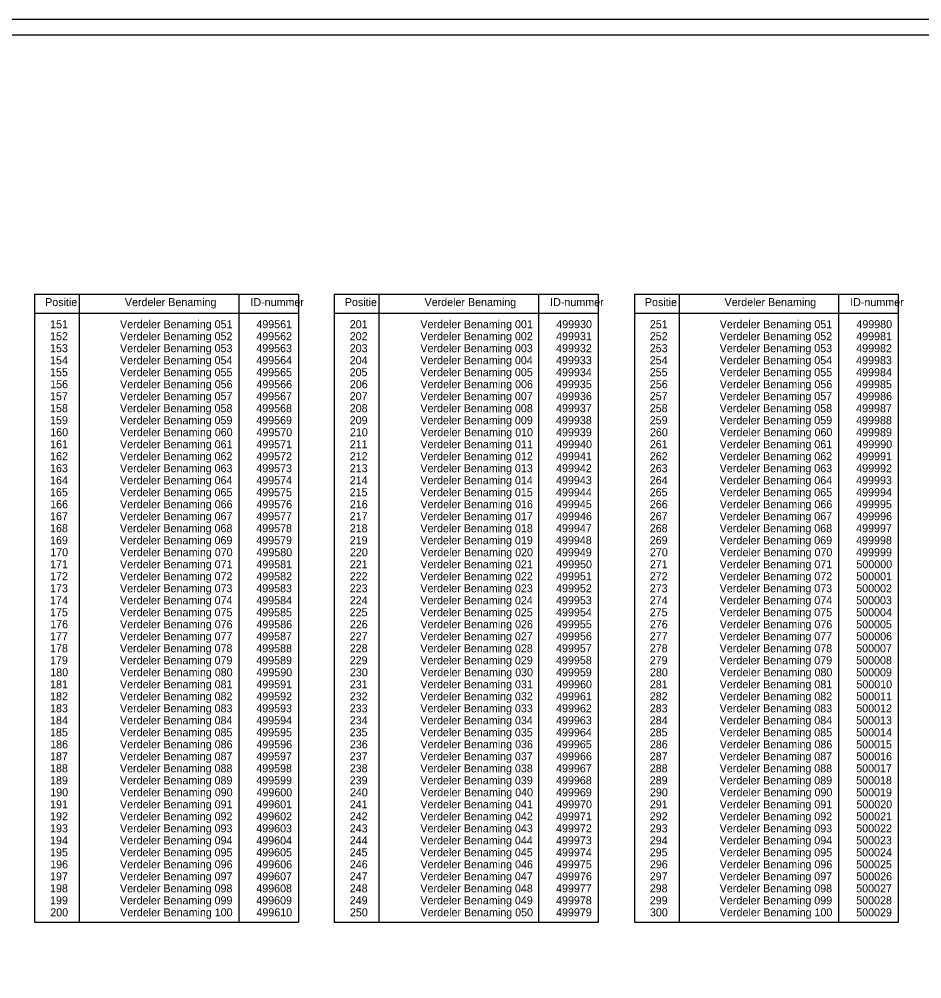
# Model space of a CAD drawing. Extents: x 692.7 to 772, y 1563.6 to 1616.7.
# Drawn here: x 717.26 to 739.82, y 1592.73 to 1616.71 of the extents above; entities that cross this region are included whole.
import ezdxf

# ---------------------------------------------------------------- set-up
doc = ezdxf.new("R2010")
doc.units = 0
doc.layers.add('Default', color=7, linetype='Continuous')
doc.layers.add('Kader', color=7, linetype='Continuous')

msp = doc.modelspace()

# ---------------------------------------------------------------- linework, layer by layer
at = {"layer": 'Default'}
for p, q in [((717.65, 1609.836), (717.65, 1594.145)), ((717.65, 1609.836), (724.243, 1609.836)), ((718.766, 1609.836), (718.766, 1594.145)), ((722.754, 1609.836), (722.754, 1594.145)), ((724.243, 1609.836), (724.243, 1594.145)), ((725.139, 1609.836), (725.139, 1594.145)), ((725.139, 1609.836), (731.732, 1609.836)), ((726.255, 1609.836), (726.255, 1594.145)), ((730.243, 1609.836), (730.243, 1594.145)), ((731.732, 1609.836), (731.732, 1594.145)), ((732.638, 1609.836), (732.638, 1594.145)), ((732.638, 1609.836), (739.231, 1609.836)), ((733.754, 1609.836), (733.754, 1594.145)), ((737.742, 1609.836), (737.742, 1594.145)), ((739.231, 1609.836), (739.231, 1594.145)), ((717.65, 1609.36), (724.243, 1609.36)), ((725.139, 1609.36), (731.732, 1609.36)), ((732.638, 1609.36), (739.231, 1609.36)), ((717.65, 1594.145), (724.243, 1594.145)), ((725.139, 1594.145), (731.732, 1594.145)), ((732.638, 1594.145), (739.231, 1594.145))]:
    msp.add_line(p, q, dxfattribs=at)
at = {"layer": 'Kader'}
for points in [[(692.73, 1616.711), (770.894, 1616.711), (770.894, 1563.581), (692.73, 1563.581)], [(693.124, 1616.316), (770.5, 1616.316), (770.5, 1563.975), (693.124, 1563.975)]]:
    msp.add_lwpolyline(points, close=True, dxfattribs=at)

# ---------------------------------------------------------------- texts
at = {"layer": 'Default'}
for s, p in [('Positie', (717.913, 1609.539)), ('Verdeler Benaming', (719.905, 1609.539)), ('ID-nummer', (723.044, 1609.539)), ('Positie', (725.403, 1609.539)), ('Verdeler Benaming', (727.395, 1609.539)), ('ID-nummer', (730.534, 1609.539)), ('Positie', (732.901, 1609.539)), ('Verdeler Benaming', (734.893, 1609.539)), ('ID-nummer', (738.032, 1609.539)), ('151', (718.037, 1608.987)), ('Verdeler Benaming 051', (719.785, 1608.987)), ('499561', (723.191, 1608.987)), ('201', (725.526, 1608.987)), ('Verdeler Benaming 001', (727.291, 1608.987)), ('499930', (730.686, 1608.987)), ('251', (733.025, 1608.987)), ('Verdeler Benaming 051', (734.773, 1608.987)), ('499980', (738.187, 1608.987)), ('152', (718.036, 1608.687)), ('Verdeler Benaming 052', (719.784, 1608.687)), ('499562', (723.19, 1608.687)), ('202', (725.525, 1608.687)), ('Verdeler Benaming 002', (727.29, 1608.687)), ('499931', (730.683, 1608.687)), ('252', (733.024, 1608.687)), ('Verdeler Benaming 052', (734.772, 1608.687)), ('499981', (738.184, 1608.687)), ('153', (718.035, 1608.387)), ('Verdeler Benaming 053', (719.784, 1608.387)), ('499563', (723.189, 1608.387)), ('203', (725.525, 1608.387)), ('Verdeler Benaming 003', (727.29, 1608.387)), ('499932', (730.682, 1608.387)), ('253', (733.023, 1608.387)), ('Verdeler Benaming 053', (734.771, 1608.387)), ('499982', (738.183, 1608.387)), ('154', (718.035, 1608.087)), ('Verdeler Benaming 054', (719.784, 1608.087)), ('499564', (723.19, 1608.087)), ('204', (725.525, 1608.087)), ('Verdeler Benaming 004', (727.29, 1608.087)), ('499933', (730.681, 1608.087)), ('254', (733.023, 1608.087)), ('Verdeler Benaming 054', (734.772, 1608.087)), ('499983', (738.182, 1608.087)), ('155', (718.035, 1607.787)), ('Verdeler Benaming 055', (719.783, 1607.787)), ('499565', (723.189, 1607.787)), ('205', (725.524, 1607.787)), ('Verdeler Benaming 005', (727.289, 1607.787)), ('499934', (730.681, 1607.787)), ('255', (733.023, 1607.787)), ('Verdeler Benaming 055', (734.771, 1607.787)), ('499984', (738.182, 1607.787)), ('156', (718.038, 1607.487)), ('Verdeler Benaming 056', (719.786, 1607.487)), ('499566', (723.192, 1607.487)), ('206', (725.528, 1607.487)), ('Verdeler Benaming 006', (727.293, 1607.487)), ('499935', (730.681, 1607.487)), ('256', (733.026, 1607.487)), ('Verdeler Benaming 056', (734.774, 1607.487)), ('499985', (738.182, 1607.487)), ('157', (718.035, 1607.187)), ('Verdeler Benaming 057', (719.784, 1607.187)), ('499567', (723.189, 1607.187)), ('207', (725.525, 1607.187)), ('Verdeler Benaming 007', (727.29, 1607.187)), ('499936', (730.684, 1607.187)), ('257', (733.023, 1607.187)), ('Verdeler Benaming 057', (734.771, 1607.187)), ('499986', (738.185, 1607.187)), ('158', (718.035, 1606.887)), ('Verdeler Benaming 058', (719.783, 1606.887)), ('499568', (723.189, 1606.887)), ('208', (725.525, 1606.887)), ('Verdeler Benaming 008', (727.29, 1606.887)), ('499937', (730.681, 1606.887)), ('258', (733.023, 1606.887)), ('Verdeler Benaming 058', (734.771, 1606.887)), ('499987', (738.182, 1606.887)), ('159', (718.035, 1606.587)), ('Verdeler Benaming 059', (719.783, 1606.587)), ('499569', (723.189, 1606.587)), ('209', (725.525, 1606.587)), ('Verdeler Benaming 009', (727.29, 1606.587)), ('499938', (730.681, 1606.587)), ('259', (733.023, 1606.587)), ('Verdeler Benaming 059', (734.771, 1606.587)), ('499988', (738.182, 1606.587)), ('160', (718.04, 1606.287)), ('Verdeler Benaming 060', (719.788, 1606.287)), ('499570', (723.194, 1606.287)), ('210', (725.53, 1606.287)), ('Verdeler Benaming 010', (727.295, 1606.287)), ('499939', (730.681, 1606.287)), ('260', (733.028, 1606.287)), ('Verdeler Benaming 060', (734.776, 1606.287)), ('499989', (738.182, 1606.287)), ('161', (718.037, 1605.987)), ('Verdeler Benaming 061', (719.785, 1605.987)), ('499571', (723.191, 1605.987)), ('211', (725.526, 1605.987)), ('Verdeler Benaming 011', (727.291, 1605.987)), ('499940', (730.686, 1605.987)), ('261', (733.025, 1605.987)), ('Verdeler Benaming 061', (734.773, 1605.987)), ('499990', (738.187, 1605.987)), ('162', (718.036, 1605.687)), ('Verdeler Benaming 062', (719.784, 1605.687)), ('499572', (723.19, 1605.687)), ('212', (725.525, 1605.687)), ('Verdeler Benaming 012', (727.29, 1605.687)), ('499941', (730.683, 1605.687)), ('262', (733.024, 1605.687)), ('Verdeler Benaming 062', (734.772, 1605.687)), ('499991', (738.184, 1605.687)), ('163', (718.035, 1605.387)), ('Verdeler Benaming 063', (719.784, 1605.387)), ('499573', (723.189, 1605.387)), ('213', (725.525, 1605.387)), ('Verdeler Benaming 013', (727.29, 1605.387)), ('499942', (730.682, 1605.387)), ('263', (733.023, 1605.387)), ('Verdeler Benaming 063', (734.771, 1605.387)), ('499992', (738.183, 1605.387)), ('164', (718.035, 1605.087)), ('Verdeler Benaming 064', (719.784, 1605.087)), ('499574', (723.19, 1605.087)), ('214', (725.525, 1605.087)), ('Verdeler Benaming 014', (727.29, 1605.087)), ('499943', (730.681, 1605.087)), ('264', (733.023, 1605.087)), ('Verdeler Benaming 064', (734.772, 1605.087)), ('499993', (738.182, 1605.087)), ('165', (718.035, 1604.787)), ('Verdeler Benaming 065', (719.783, 1604.787)), ('499575', (723.189, 1604.787)), ('215', (725.524, 1604.787)), ('Verdeler Benaming 015', (727.289, 1604.787)), ('499944', (730.681, 1604.787)), ('265', (733.023, 1604.787)), ('Verdeler Benaming 065', (734.771, 1604.787)), ('499994', (738.182, 1604.787)), ('166', (718.038, 1604.487)), ('Verdeler Benaming 066', (719.786, 1604.487)), ('499576', (723.192, 1604.487)), ('216', (725.528, 1604.487)), ('Verdeler Benaming 016', (727.293, 1604.487)), ('499945', (730.681, 1604.487)), ('266', (733.026, 1604.487)), ('Verdeler Benaming 066', (734.774, 1604.487)), ('499995', (738.182, 1604.487)), ('167', (718.035, 1604.187)), ('Verdeler Benaming 067', (719.784, 1604.187)), ('499577', (723.189, 1604.187)), ('217', (725.525, 1604.187)), ('Verdeler Benaming 017', (727.29, 1604.187)), ('499946', (730.684, 1604.187)), ('267', (733.023, 1604.187)), ('Verdeler Benaming 067', (734.771, 1604.187)), ('499996', (738.185, 1604.187)), ('168', (718.035, 1603.887)), ('Verdeler Benaming 068', (719.783, 1603.887)), ('499578', (723.189, 1603.887)), ('218', (725.525, 1603.887)), ('Verdeler Benaming 018', (727.29, 1603.887)), ('499947', (730.681, 1603.887)), ('268', (733.023, 1603.887)), ('Verdeler Benaming 068', (734.771, 1603.887)), ('499997', (738.182, 1603.887)), ('169', (718.035, 1603.587)), ('Verdeler Benaming 069', (719.783, 1603.587)), ('499579', (723.189, 1603.587)), ('219', (725.525, 1603.587)), ('Verdeler Benaming 019', (727.29, 1603.587)), ('499948', (730.681, 1603.587)), ('269', (733.023, 1603.587)), ('Verdeler Benaming 069', (734.771, 1603.587)), ('499998', (738.182, 1603.587)), ('170', (718.04, 1603.287)), ('Verdeler Benaming 070', (719.788, 1603.287)), ('499580', (723.194, 1603.287)), ('220', (725.53, 1603.287)), ('Verdeler Benaming 020', (727.295, 1603.287)), ('499949', (730.681, 1603.287)), ('270', (733.028, 1603.287)), ('Verdeler Benaming 070', (734.776, 1603.287)), ('499999', (738.182, 1603.287)), ('171', (718.037, 1602.987)), ('Verdeler Benaming 071', (719.785, 1602.987)), ('499581', (723.191, 1602.987)), ('221', (725.526, 1602.987)), ('Verdeler Benaming 021', (727.291, 1602.987)), ('499950', (730.686, 1602.987)), ('271', (733.025, 1602.987)), ('Verdeler Benaming 071', (734.773, 1602.987)), ('500000', (738.187, 1602.987)), ('172', (718.036, 1602.687)), ('Verdeler Benaming 072', (719.784, 1602.687)), ('499582', (723.19, 1602.687)), ('222', (725.525, 1602.687)), ('Verdeler Benaming 022', (727.29, 1602.687)), ('499951', (730.683, 1602.687)), ('272', (733.024, 1602.687)), ('Verdeler Benaming 072', (734.772, 1602.687)), ('500001', (738.184, 1602.687)), ('173', (718.035, 1602.387)), ('Verdeler Benaming 073', (719.784, 1602.387)), ('499583', (723.189, 1602.387)), ('223', (725.525, 1602.387)), ('Verdeler Benaming 023', (727.29, 1602.387)), ('499952', (730.682, 1602.387)), ('273', (733.023, 1602.387)), ('Verdeler Benaming 073', (734.771, 1602.387)), ('500002', (738.183, 1602.387)), ('174', (718.035, 1602.087)), ('Verdeler Benaming 074', (719.784, 1602.087)), ('499584', (723.19, 1602.087)), ('224', (725.525, 1602.087)), ('Verdeler Benaming 024', (727.29, 1602.087)), ('499953', (730.681, 1602.087)), ('274', (733.023, 1602.087)), ('Verdeler Benaming 074', (734.772, 1602.087)), ('500003', (738.182, 1602.087)), ('175', (718.035, 1601.787)), ('Verdeler Benaming 075', (719.783, 1601.787)), ('499585', (723.189, 1601.787)), ('225', (725.524, 1601.787)), ('Verdeler Benaming 025', (727.289, 1601.787)), ('499954', (730.681, 1601.787)), ('275', (733.023, 1601.787)), ('Verdeler Benaming 075', (734.771, 1601.787)), ('500004', (738.182, 1601.787)), ('176', (718.038, 1601.487)), ('Verdeler Benaming 076', (719.786, 1601.487)), ('499586', (723.192, 1601.487)), ('226', (725.528, 1601.487)), ('Verdeler Benaming 026', (727.293, 1601.487)), ('499955', (730.681, 1601.487)), ('276', (733.026, 1601.487)), ('Verdeler Benaming 076', (734.774, 1601.487)), ('500005', (738.182, 1601.487)), ('177', (718.035, 1601.187)), ('Verdeler Benaming 077', (719.784, 1601.187)), ('499587', (723.189, 1601.187)), ('227', (725.525, 1601.187)), ('Verdeler Benaming 027', (727.29, 1601.187)), ('499956', (730.684, 1601.187)), ('277', (733.023, 1601.187)), ('Verdeler Benaming 077', (734.771, 1601.187)), ('500006', (738.185, 1601.187)), ('178', (718.035, 1600.887)), ('Verdeler Benaming 078', (719.783, 1600.887)), ('499588', (723.189, 1600.887)), ('228', (725.525, 1600.887)), ('Verdeler Benaming 028', (727.29, 1600.887)), ('499957', (730.681, 1600.887)), ('278', (733.023, 1600.887)), ('Verdeler Benaming 078', (734.771, 1600.887)), ('500007', (738.182, 1600.887)), ('179', (718.035, 1600.587)), ('Verdeler Benaming 079', (719.783, 1600.587)), ('499589', (723.189, 1600.587)), ('229', (725.525, 1600.587)), ('Verdeler Benaming 029', (727.29, 1600.587)), ('499958', (730.681, 1600.587)), ('279', (733.023, 1600.587)), ('Verdeler Benaming 079', (734.771, 1600.587)), ('500008', (738.182, 1600.587)), ('180', (718.04, 1600.287)), ('Verdeler Benaming 080', (719.788, 1600.287)), ('499590', (723.194, 1600.287)), ('230', (725.53, 1600.287)), ('Verdeler Benaming 030', (727.295, 1600.287)), ('499959', (730.681, 1600.287)), ('280', (733.028, 1600.287)), ('Verdeler Benaming 080', (734.776, 1600.287)), ('500009', (738.182, 1600.287)), ('181', (718.037, 1599.987)), ('Verdeler Benaming 081', (719.785, 1599.987)), ('499591', (723.191, 1599.987)), ('231', (725.526, 1599.987)), ('Verdeler Benaming 031', (727.291, 1599.987)), ('499960', (730.686, 1599.987)), ('281', (733.025, 1599.987)), ('Verdeler Benaming 081', (734.773, 1599.987)), ('500010', (738.187, 1599.987)), ('182', (718.036, 1599.687)), ('Verdeler Benaming 082', (719.784, 1599.687)), ('499592', (723.19, 1599.687)), ('232', (725.525, 1599.687)), ('Verdeler Benaming 032', (727.29, 1599.687)), ('499961', (730.683, 1599.687)), ('282', (733.024, 1599.687)), ('Verdeler Benaming 082', (734.772, 1599.687)), ('500011', (738.184, 1599.687)), ('183', (718.035, 1599.387)), ('Verdeler Benaming 083', (719.784, 1599.387)), ('499593', (723.189, 1599.387)), ('233', (725.525, 1599.387)), ('Verdeler Benaming 033', (727.29, 1599.387)), ('499962', (730.682, 1599.387)), ('283', (733.023, 1599.387)), ('Verdeler Benaming 083', (734.771, 1599.387)), ('500012', (738.183, 1599.387)), ('184', (718.035, 1599.087)), ('Verdeler Benaming 084', (719.784, 1599.087)), ('499594', (723.19, 1599.087)), ('234', (725.525, 1599.087)), ('Verdeler Benaming 034', (727.29, 1599.087)), ('499963', (730.681, 1599.087)), ('284', (733.023, 1599.087)), ('Verdeler Benaming 084', (734.772, 1599.087)), ('500013', (738.182, 1599.087)), ('185', (718.035, 1598.787)), ('Verdeler Benaming 085', (719.783, 1598.787)), ('499595', (723.189, 1598.787)), ('235', (725.524, 1598.787)), ('Verdeler Benaming 035', (727.289, 1598.787)), ('499964', (730.681, 1598.787)), ('285', (733.023, 1598.787)), ('Verdeler Benaming 085', (734.771, 1598.787)), ('500014', (738.182, 1598.787)), ('186', (718.038, 1598.487)), ('Verdeler Benaming 086', (719.786, 1598.487)), ('499596', (723.192, 1598.487)), ('236', (725.528, 1598.487)), ('Verdeler Benaming 036', (727.293, 1598.487)), ('499965', (730.681, 1598.487)), ('286', (733.026, 1598.487)), ('Verdeler Benaming 086', (734.774, 1598.487)), ('500015', (738.182, 1598.487)), ('187', (718.035, 1598.187)), ('Verdeler Benaming 087', (719.784, 1598.187)), ('499597', (723.189, 1598.187)), ('237', (725.525, 1598.187)), ('Verdeler Benaming 037', (727.29, 1598.187)), ('499966', (730.684, 1598.187)), ('287', (733.023, 1598.187)), ('Verdeler Benaming 087', (734.771, 1598.187)), ('500016', (738.185, 1598.187)), ('188', (718.035, 1597.887)), ('Verdeler Benaming 088', (719.783, 1597.887)), ('499598', (723.189, 1597.887)), ('238', (725.525, 1597.887)), ('Verdeler Benaming 038', (727.29, 1597.887)), ('499967', (730.681, 1597.887)), ('288', (733.023, 1597.887)), ('Verdeler Benaming 088', (734.771, 1597.887)), ('500017', (738.182, 1597.887)), ('189', (718.035, 1597.587)), ('Verdeler Benaming 089', (719.783, 1597.587)), ('499599', (723.189, 1597.587)), ('239', (725.525, 1597.587)), ('Verdeler Benaming 039', (727.29, 1597.587)), ('499968', (730.681, 1597.587)), ('289', (733.023, 1597.587)), ('Verdeler Benaming 089', (734.771, 1597.587)), ('500018', (738.182, 1597.587)), ('190', (718.04, 1597.287)), ('Verdeler Benaming 090', (719.788, 1597.287)), ('499600', (723.194, 1597.287)), ('240', (725.53, 1597.287)), ('Verdeler Benaming 040', (727.295, 1597.287)), ('499969', (730.681, 1597.287)), ('290', (733.028, 1597.287)), ('Verdeler Benaming 090', (734.776, 1597.287)), ('500019', (738.182, 1597.287)), ('191', (718.037, 1596.987)), ('Verdeler Benaming 091', (719.785, 1596.987)), ('499601', (723.191, 1596.987)), ('241', (725.526, 1596.987)), ('Verdeler Benaming 041', (727.291, 1596.987)), ('499970', (730.686, 1596.987)), ('291', (733.025, 1596.987)), ('Verdeler Benaming 091', (734.773, 1596.987)), ('500020', (738.187, 1596.987)), ('192', (718.036, 1596.687)), ('Verdeler Benaming 092', (719.784, 1596.687)), ('499602', (723.19, 1596.687)), ('242', (725.525, 1596.687)), ('Verdeler Benaming 042', (727.29, 1596.687)), ('499971', (730.683, 1596.687)), ('292', (733.024, 1596.687)), ('Verdeler Benaming 092', (734.772, 1596.687)), ('500021', (738.184, 1596.687)), ('193', (718.035, 1596.387)), ('Verdeler Benaming 093', (719.784, 1596.387)), ('499603', (723.189, 1596.387)), ('243', (725.525, 1596.387)), ('Verdeler Benaming 043', (727.29, 1596.387)), ('499972', (730.682, 1596.387)), ('293', (733.023, 1596.387)), ('Verdeler Benaming 093', (734.771, 1596.387)), ('500022', (738.183, 1596.387)), ('194', (718.035, 1596.087)), ('Verdeler Benaming 094', (719.784, 1596.087)), ('499604', (723.19, 1596.087)), ('244', (725.525, 1596.087)), ('Verdeler Benaming 044', (727.29, 1596.087)), ('499973', (730.681, 1596.087)), ('294', (733.023, 1596.087)), ('Verdeler Benaming 094', (734.772, 1596.087)), ('500023', (738.182, 1596.087)), ('195', (718.035, 1595.787)), ('Verdeler Benaming 095', (719.783, 1595.787)), ('499605', (723.189, 1595.787)), ('245', (725.524, 1595.787)), ('Verdeler Benaming 045', (727.289, 1595.787)), ('499974', (730.681, 1595.787)), ('295', (733.023, 1595.787)), ('Verdeler Benaming 095', (734.771, 1595.787)), ('500024', (738.182, 1595.787)), ('196', (718.038, 1595.487)), ('Verdeler Benaming 096', (719.786, 1595.487)), ('499606', (723.192, 1595.487)), ('246', (725.528, 1595.487)), ('Verdeler Benaming 046', (727.293, 1595.487)), ('499975', (730.681, 1595.487)), ('296', (733.026, 1595.487)), ('Verdeler Benaming 096', (734.774, 1595.487)), ('500025', (738.182, 1595.487)), ('197', (718.035, 1595.187)), ('Verdeler Benaming 097', (719.784, 1595.187)), ('499607', (723.189, 1595.187)), ('247', (725.525, 1595.187)), ('Verdeler Benaming 047', (727.29, 1595.187)), ('499976', (730.684, 1595.187)), ('297', (733.023, 1595.187)), ('Verdeler Benaming 097', (734.771, 1595.187)), ('500026', (738.185, 1595.187)), ('198', (718.035, 1594.887)), ('Verdeler Benaming 098', (719.783, 1594.887)), ('499608', (723.189, 1594.887)), ('248', (725.525, 1594.887)), ('Verdeler Benaming 048', (727.29, 1594.887)), ('499977', (730.681, 1594.887)), ('298', (733.023, 1594.887)), ('Verdeler Benaming 098', (734.771, 1594.887)), ('500027', (738.182, 1594.887)), ('199', (718.035, 1594.587)), ('Verdeler Benaming 099', (719.783, 1594.587)), ('499609', (723.189, 1594.587)), ('249', (725.525, 1594.587)), ('Verdeler Benaming 049', (727.29, 1594.587)), ('499978', (730.681, 1594.587)), ('299', (733.023, 1594.587)), ('Verdeler Benaming 099', (734.771, 1594.587)), ('500028', (738.182, 1594.587)), ('200', (718.04, 1594.287)), ('Verdeler Benaming 100', (719.788, 1594.287)), ('499610', (723.194, 1594.287)), ('250', (725.53, 1594.287)), ('Verdeler Benaming 050', (727.295, 1594.287)), ('499979', (730.681, 1594.287)), ('300', (733.028, 1594.287)), ('Verdeler Benaming 100', (734.776, 1594.287)), ('500029', (738.182, 1594.287))]:
    msp.add_text(s, height=0.2, dxfattribs=at).set_placement(p)

doc.saveas('drawing.dxf')
